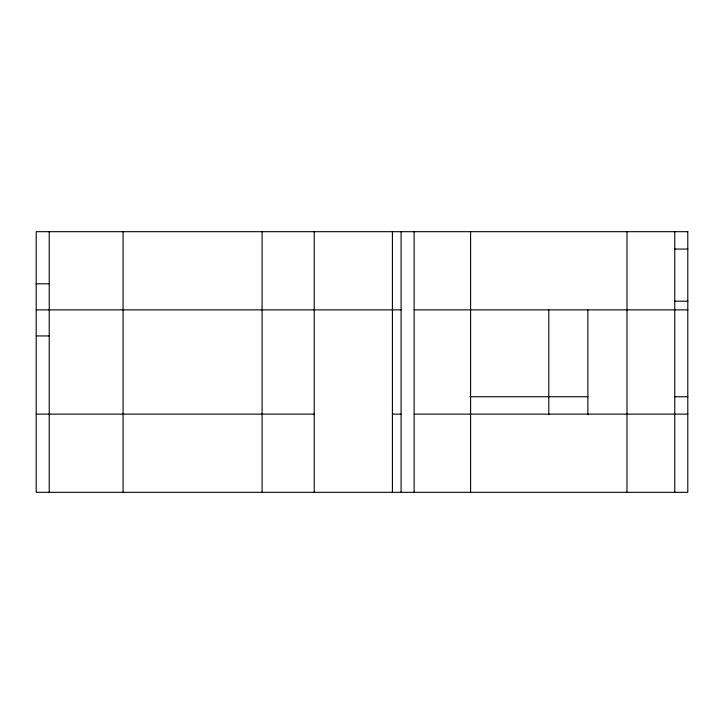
<?xml version="1.0" encoding="UTF-8"?>
<svg xmlns="http://www.w3.org/2000/svg" width="724" height="724" viewBox="0 0 724 724"><rect width="100%" height="100%" fill="white"/><g stroke="black" fill="none" stroke-linecap="round" stroke-linejoin="round"><path stroke-width="1.09" d="M674.768 249.056L687.8 249.056M36.2 283.808L49.232 283.808M674.768 301.184L687.8 301.184M36.2 309.872L401.096 309.872M414.128 309.872L687.8 309.872M36.2 335.936L49.232 335.936M469.957 396.752L587.888 396.752M674.768 396.752L687.8 396.752M36.2 414.128L314.216 414.128M392.408 414.128L401.096 414.128M414.128 414.128L687.8 414.128M674.768 231.68L674.768 492.32M626.984 231.68L626.984 492.32M587.888 309.872L587.888 414.743M548.792 309.872L548.792 414.743M470.6 231.68L470.6 492.32M414.128 231.68L414.128 492.32M401.096 231.68L401.096 492.32M392.408 231.68L392.408 492.32M314.216 231.68L314.216 492.32M262.088 231.68L262.088 492.32M123.08 231.68L123.08 492.32M49.232 231.68L49.232 492.32M687.8 231.68L36.2 231.68L36.2 492.32L687.8 492.32L687.8 231.68"/></g></svg>
